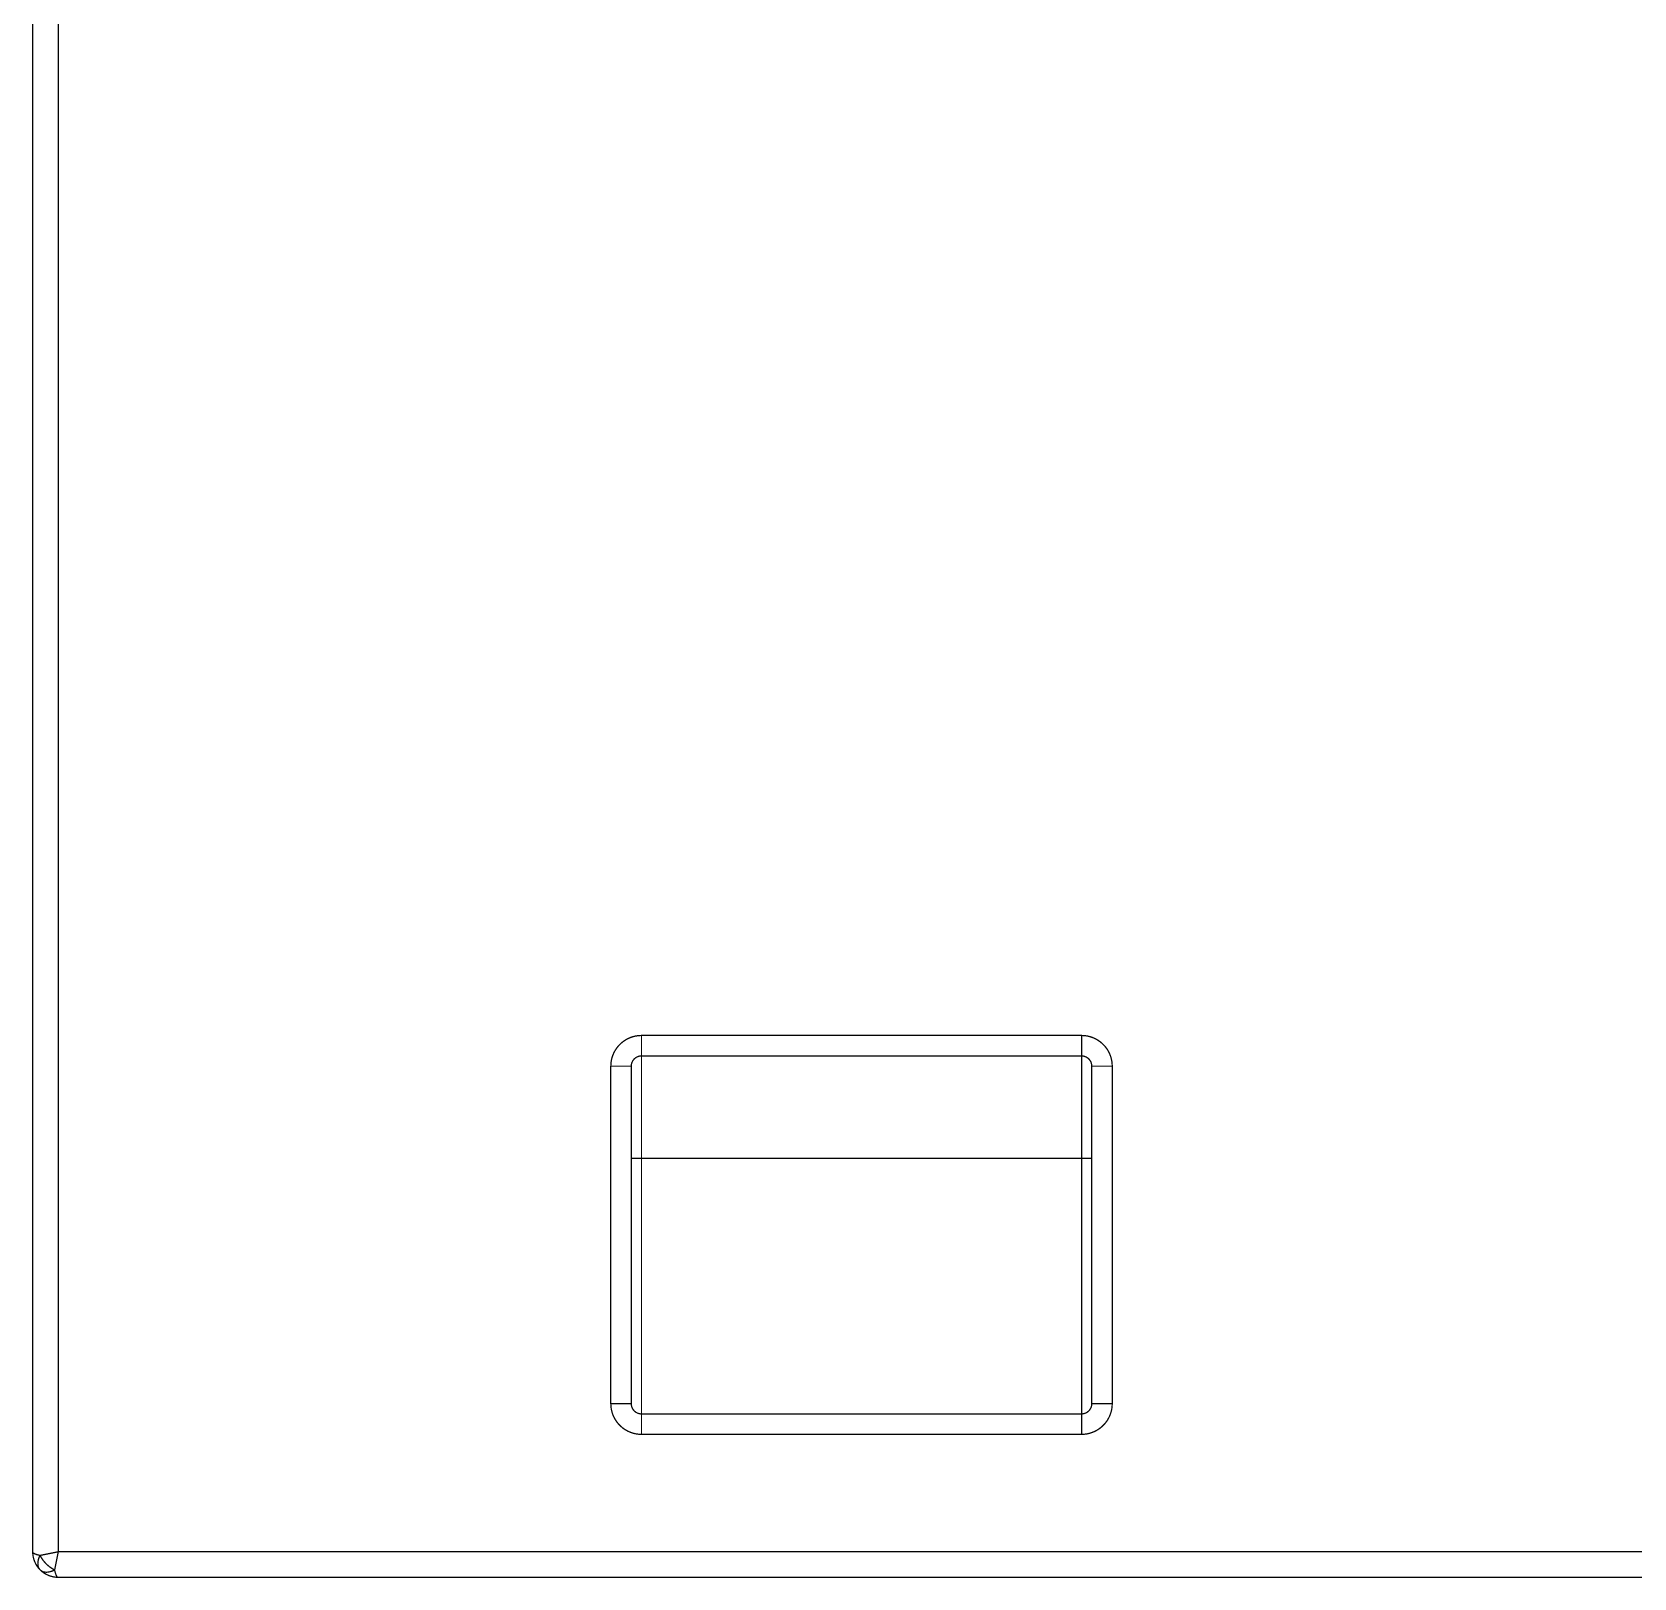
# Model space of a CAD drawing. Header units: inches. Extents: x 0 to 35.2, y -0.7 to 15.9.
# Drawn here: x 22.393 to 23.009, y 2.461 to 3.056 of the extents above; entities that cross this region are included whole.
import ezdxf

# ---------------------------------------------------------------- set-up
doc = ezdxf.new("R2010")
doc.units = ezdxf.units.IN
doc.header["$MEASUREMENT"] = 0
doc.layers.add('Dimensions', color=6, linetype='Continuous')

msp = doc.modelspace()

# ---------------------------------------------------------------- linework, layer by layer
at = {"layer": 'Dimensions'}
for points in [[(22.3933, 2.47127, 0.0005, 0.0005, 0), (22.3933, 3.43402, 0.0005, 0.0005, 0)], [(22.40314, 2.47127, 0.0005, 0.0005, 0), (22.40314, 3.43855, 0.0005, 0.0005, 0)], [(22.61571, 2.65819, 0.0005, 0.0005, -0.414214), (22.62752, 2.67001, 0.0005, 0.0005, 0)], [(22.62752, 2.67001, 0.0005, 0.0005, 0), (22.79681, 2.67001, 0.0005, 0.0005, 0)], [(22.62752, 2.66213, 0.0005, 0.0005, 0), (22.62752, 2.67001, 0.0005, 0.0005, 0)], [(22.79681, 2.66213, 0.0005, 0.0005, 0), (22.79681, 2.67001, 0.0005, 0.0005, 0)], [(22.79681, 2.67001, 0.0005, 0.0005, -0.414214), (22.80862, 2.65819, 0.0005, 0.0005, 0)], [(22.61571, 2.52827, 0.0005, 0.0005, 0), (22.61571, 2.65819, 0.0005, 0.0005, 0)], [(22.61571, 2.65819, 0.0005, 0.0005, 0), (22.62358, 2.65819, 0.0005, 0.0005, 0)], [(22.62358, 2.65819, 0.0005, 0.0005, -0.414214), (22.62752, 2.66213, 0.0005, 0.0005, 0)], [(22.62358, 2.52827, 0.0005, 0.0005, 0), (22.62358, 2.65819, 0.0005, 0.0005, 0)], [(22.62752, 2.66213, 0.0005, 0.0005, 0), (22.79681, 2.66213, 0.0005, 0.0005, 0)], [(22.62752, 2.62276, 0.0005, 0.0005, 0), (22.62752, 2.66213, 0.0005, 0.0005, 0)], [(22.79681, 2.62276, 0.0005, 0.0005, 0), (22.79681, 2.66213, 0.0005, 0.0005, 0)], [(22.79681, 2.66213, 0.0005, 0.0005, -0.414214), (22.80075, 2.65819, 0.0005, 0.0005, 0)], [(22.80075, 2.65819, 0.0005, 0.0005, 0), (22.80862, 2.65819, 0.0005, 0.0005, 0)], [(22.80075, 2.52827, 0.0005, 0.0005, 0), (22.80075, 2.65819, 0.0005, 0.0005, 0)], [(22.80862, 2.52827, 0.0005, 0.0005, 0), (22.80862, 2.65819, 0.0005, 0.0005, 0)], [(22.62358, 2.62276, 0.0005, 0.0005, 0), (22.62752, 2.62276, 0.0005, 0.0005, 0)], [(22.62752, 2.62276, 0.0005, 0.0005, 0), (22.79681, 2.62276, 0.0005, 0.0005, 0)], [(22.62752, 2.52434, 0.0005, 0.0005, 0), (22.62752, 2.62276, 0.0005, 0.0005, 0)], [(22.79681, 2.62276, 0.0005, 0.0005, 0), (22.80075, 2.62276, 0.0005, 0.0005, 0)], [(22.79681, 2.52434, 0.0005, 0.0005, 0), (22.79681, 2.62276, 0.0005, 0.0005, 0)], [(22.61571, 2.52827, 0.0005, 0.0005, 0), (22.62358, 2.52827, 0.0005, 0.0005, 0)], [(22.62752, 2.51646, 0.0005, 0.0005, -0.414214), (22.61571, 2.52827, 0.0005, 0.0005, 0)], [(22.62752, 2.52434, 0.0005, 0.0005, -0.414214), (22.62358, 2.52827, 0.0005, 0.0005, 0)], [(22.80862, 2.52827, 0.0005, 0.0005, -0.414214), (22.79681, 2.51646, 0.0005, 0.0005, 0)], [(22.80075, 2.52827, 0.0005, 0.0005, -0.414214), (22.79681, 2.52434, 0.0005, 0.0005, 0)], [(22.80075, 2.52827, 0.0005, 0.0005, 0), (22.80862, 2.52827, 0.0005, 0.0005, 0)], [(22.62752, 2.51646, 0.0005, 0.0005, 0), (22.62752, 2.52434, 0.0005, 0.0005, 0)], [(22.62752, 2.52434, 0.0005, 0.0005, 0), (22.79681, 2.52434, 0.0005, 0.0005, 0)], [(22.79681, 2.51646, 0.0005, 0.0005, 0), (22.79681, 2.52434, 0.0005, 0.0005, 0)], [(22.62752, 2.51646, 0.0005, 0.0005, 0), (22.79681, 2.51646, 0.0005, 0.0005, 0)], [(22.39341, 2.47096, 0.0005, 0.0005, -0.178344), (22.3933, 2.47127, 0.0005, 0.0005, 0)], [(22.39617, 2.4643, 0.0005, 0.0005, -0.196417), (22.3933, 2.47127, 0.0005, 0.0005, 0)], [(22.39612, 2.46987, 0.0005, 0.0005, 0), (22.40314, 2.47127, 0.0005, 0.0005, 0)], [(22.40283, 2.46972, 0.0005, 0.0005, 0), (22.40314, 2.47127, 0.0005, 0.0005, 0)], [(22.40314, 2.47127, 0.0005, 0.0005, 0), (25.72198, 2.47127, 0.0005, 0.0005, 0)], [(22.39376, 2.47066, 0.0005, 0.0005, -0.087318), (22.39341, 2.47096, 0.0005, 0.0005, 0)], [(22.39434, 2.47037, 0.0005, 0.0005, -0.044398), (22.39376, 2.47066, 0.0005, 0.0005, 0)], [(22.39612, 2.46987, 0.0005, 0.0005, -0.04459), (22.39434, 2.47037, 0.0005, 0.0005, 0)], [(22.3953, 2.46609, 0.0005, 0.0005, -0.148264), (22.39612, 2.46987, 0.0005, 0.0005, 0)], [(22.39617, 2.4643, 0.0005, 0.0005, -0.146724), (22.3953, 2.46609, 0.0005, 0.0005, 0)], [(22.40173, 2.46425, 0.0005, 0.0005, -0.155417), (22.39612, 2.46987, 0.0005, 0.0005, 0)], [(22.40173, 2.46425, 0.0005, 0.0005, 0), (22.40224, 2.46676, 0.0005, 0.0005, 0)], [(22.40224, 2.46676, 0.0005, 0.0005, 0), (22.40252, 2.4682, 0.0005, 0.0005, 0)], [(22.40252, 2.4682, 0.0005, 0.0005, 0), (22.40283, 2.46972, 0.0005, 0.0005, 0)], [(22.39795, 2.46344, 0.0005, 0.0005, -0.169479), (22.39617, 2.4643, 0.0005, 0.0005, 0)], [(22.40314, 2.46143, 0.0005, 0.0005, -0.196417), (22.39617, 2.4643, 0.0005, 0.0005, 0)], [(22.39911, 2.46343, 0.0005, 0.0005, -0.056949), (22.39795, 2.46344, 0.0005, 0.0005, 0)], [(22.40173, 2.46425, 0.0005, 0.0005, -0.087028), (22.39911, 2.46343, 0.0005, 0.0005, 0)], [(22.40197, 2.46326, 0.0005, 0.0005, -0.018721), (22.40173, 2.46425, 0.0005, 0.0005, 0)], [(22.40224, 2.46247, 0.0005, 0.0005, -0.026886), (22.40197, 2.46326, 0.0005, 0.0005, 0)], [(22.40253, 2.46189, 0.0005, 0.0005, -0.044396), (22.40224, 2.46247, 0.0005, 0.0005, 0)], [(22.40314, 2.46143, 0.0005, 0.0005, -0.263858), (22.40253, 2.46189, 0.0005, 0.0005, 0)], [(22.40314, 2.46143, 0.0005, 0.0005, 0), (23.02319, 2.46143, 0.0005, 0.0005, 0)]]:
    msp.add_lwpolyline(points, format="xyseb", dxfattribs=at)
for points in [[(22.6274, 2.67001, 0.00025, 0.00025, 1), (22.62765, 2.67001, 0.00025, 0.00025, 1)], [(22.6274, 2.67001, 0.00025, 0.00025, 1), (22.62765, 2.67001, 0.00025, 0.00025, 1)], [(22.6274, 2.67001, 0.00025, 0.00025, 1), (22.62765, 2.67001, 0.00025, 0.00025, 1)], [(22.79669, 2.67001, 0.00025, 0.00025, 1), (22.79694, 2.67001, 0.00025, 0.00025, 1)], [(22.79669, 2.67001, 0.00025, 0.00025, 1), (22.79694, 2.67001, 0.00025, 0.00025, 1)], [(22.79669, 2.67001, 0.00025, 0.00025, 1), (22.79694, 2.67001, 0.00025, 0.00025, 1)], [(22.61558, 2.65819, 0.00025, 0.00025, 1), (22.61583, 2.65819, 0.00025, 0.00025, 1)], [(22.61558, 2.65819, 0.00025, 0.00025, 1), (22.61583, 2.65819, 0.00025, 0.00025, 1)], [(22.61558, 2.65819, 0.00025, 0.00025, 1), (22.61583, 2.65819, 0.00025, 0.00025, 1)], [(22.62346, 2.65819, 0.00025, 0.00025, 1), (22.62371, 2.65819, 0.00025, 0.00025, 1)], [(22.62346, 2.65819, 0.00025, 0.00025, 1), (22.62371, 2.65819, 0.00025, 0.00025, 1)], [(22.62346, 2.65819, 0.00025, 0.00025, 1), (22.62371, 2.65819, 0.00025, 0.00025, 1)], [(22.6274, 2.66213, 0.00025, 0.00025, 1), (22.62765, 2.66213, 0.00025, 0.00025, 1)], [(22.6274, 2.66213, 0.00025, 0.00025, 1), (22.62765, 2.66213, 0.00025, 0.00025, 1)], [(22.6274, 2.66213, 0.00025, 0.00025, 1), (22.62765, 2.66213, 0.00025, 0.00025, 1)], [(22.6274, 2.66213, 0.00025, 0.00025, 1), (22.62765, 2.66213, 0.00025, 0.00025, 1)], [(22.79669, 2.66213, 0.00025, 0.00025, 1), (22.79694, 2.66213, 0.00025, 0.00025, 1)], [(22.79669, 2.66213, 0.00025, 0.00025, 1), (22.79694, 2.66213, 0.00025, 0.00025, 1)], [(22.79669, 2.66213, 0.00025, 0.00025, 1), (22.79694, 2.66213, 0.00025, 0.00025, 1)], [(22.79669, 2.66213, 0.00025, 0.00025, 1), (22.79694, 2.66213, 0.00025, 0.00025, 1)], [(22.80062, 2.65819, 0.00025, 0.00025, 1), (22.80087, 2.65819, 0.00025, 0.00025, 1)], [(22.80062, 2.65819, 0.00025, 0.00025, 1), (22.80087, 2.65819, 0.00025, 0.00025, 1)], [(22.80062, 2.65819, 0.00025, 0.00025, 1), (22.80087, 2.65819, 0.00025, 0.00025, 1)], [(22.8085, 2.65819, 0.00025, 0.00025, 1), (22.80875, 2.65819, 0.00025, 0.00025, 1)], [(22.8085, 2.65819, 0.00025, 0.00025, 1), (22.80875, 2.65819, 0.00025, 0.00025, 1)], [(22.8085, 2.65819, 0.00025, 0.00025, 1), (22.80875, 2.65819, 0.00025, 0.00025, 1)], [(22.62346, 2.62276, 0.00025, 0.00025, 1), (22.62371, 2.62276, 0.00025, 0.00025, 1)], [(22.6274, 2.62276, 0.00025, 0.00025, 1), (22.62765, 2.62276, 0.00025, 0.00025, 1)], [(22.6274, 2.62276, 0.00025, 0.00025, 1), (22.62765, 2.62276, 0.00025, 0.00025, 1)], [(22.6274, 2.62276, 0.00025, 0.00025, 1), (22.62765, 2.62276, 0.00025, 0.00025, 1)], [(22.6274, 2.62276, 0.00025, 0.00025, 1), (22.62765, 2.62276, 0.00025, 0.00025, 1)], [(22.79669, 2.62276, 0.00025, 0.00025, 1), (22.79694, 2.62276, 0.00025, 0.00025, 1)], [(22.79669, 2.62276, 0.00025, 0.00025, 1), (22.79694, 2.62276, 0.00025, 0.00025, 1)], [(22.79669, 2.62276, 0.00025, 0.00025, 1), (22.79694, 2.62276, 0.00025, 0.00025, 1)], [(22.79669, 2.62276, 0.00025, 0.00025, 1), (22.79694, 2.62276, 0.00025, 0.00025, 1)], [(22.80062, 2.62276, 0.00025, 0.00025, 1), (22.80087, 2.62276, 0.00025, 0.00025, 1)], [(22.61558, 2.52827, 0.00025, 0.00025, 1), (22.61583, 2.52827, 0.00025, 0.00025, 1)], [(22.61558, 2.52827, 0.00025, 0.00025, 1), (22.61583, 2.52827, 0.00025, 0.00025, 1)], [(22.61558, 2.52827, 0.00025, 0.00025, 1), (22.61583, 2.52827, 0.00025, 0.00025, 1)], [(22.62346, 2.52827, 0.00025, 0.00025, 1), (22.62371, 2.52827, 0.00025, 0.00025, 1)], [(22.62346, 2.52827, 0.00025, 0.00025, 1), (22.62371, 2.52827, 0.00025, 0.00025, 1)], [(22.62346, 2.52827, 0.00025, 0.00025, 1), (22.62371, 2.52827, 0.00025, 0.00025, 1)], [(22.80062, 2.52827, 0.00025, 0.00025, 1), (22.80087, 2.52827, 0.00025, 0.00025, 1)], [(22.80062, 2.52827, 0.00025, 0.00025, 1), (22.80087, 2.52827, 0.00025, 0.00025, 1)], [(22.80062, 2.52827, 0.00025, 0.00025, 1), (22.80087, 2.52827, 0.00025, 0.00025, 1)], [(22.8085, 2.52827, 0.00025, 0.00025, 1), (22.80875, 2.52827, 0.00025, 0.00025, 1)], [(22.8085, 2.52827, 0.00025, 0.00025, 1), (22.80875, 2.52827, 0.00025, 0.00025, 1)], [(22.8085, 2.52827, 0.00025, 0.00025, 1), (22.80875, 2.52827, 0.00025, 0.00025, 1)], [(22.6274, 2.52434, 0.00025, 0.00025, 1), (22.62765, 2.52434, 0.00025, 0.00025, 1)], [(22.6274, 2.52434, 0.00025, 0.00025, 1), (22.62765, 2.52434, 0.00025, 0.00025, 1)], [(22.6274, 2.52434, 0.00025, 0.00025, 1), (22.62765, 2.52434, 0.00025, 0.00025, 1)], [(22.6274, 2.52434, 0.00025, 0.00025, 1), (22.62765, 2.52434, 0.00025, 0.00025, 1)], [(22.79669, 2.52434, 0.00025, 0.00025, 1), (22.79694, 2.52434, 0.00025, 0.00025, 1)], [(22.79669, 2.52434, 0.00025, 0.00025, 1), (22.79694, 2.52434, 0.00025, 0.00025, 1)], [(22.79669, 2.52434, 0.00025, 0.00025, 1), (22.79694, 2.52434, 0.00025, 0.00025, 1)], [(22.79669, 2.52434, 0.00025, 0.00025, 1), (22.79694, 2.52434, 0.00025, 0.00025, 1)], [(22.6274, 2.51646, 0.00025, 0.00025, 1), (22.62765, 2.51646, 0.00025, 0.00025, 1)], [(22.6274, 2.51646, 0.00025, 0.00025, 1), (22.62765, 2.51646, 0.00025, 0.00025, 1)], [(22.6274, 2.51646, 0.00025, 0.00025, 1), (22.62765, 2.51646, 0.00025, 0.00025, 1)], [(22.79669, 2.51646, 0.00025, 0.00025, 1), (22.79694, 2.51646, 0.00025, 0.00025, 1)], [(22.79669, 2.51646, 0.00025, 0.00025, 1), (22.79694, 2.51646, 0.00025, 0.00025, 1)], [(22.79669, 2.51646, 0.00025, 0.00025, 1), (22.79694, 2.51646, 0.00025, 0.00025, 1)], [(22.39317, 2.47127, 0.00025, 0.00025, 1), (22.39342, 2.47127, 0.00025, 0.00025, 1)], [(22.39317, 2.47127, 0.00025, 0.00025, 1), (22.39342, 2.47127, 0.00025, 0.00025, 1)], [(22.39317, 2.47127, 0.00025, 0.00025, 1), (22.39342, 2.47127, 0.00025, 0.00025, 1)], [(22.40301, 2.47127, 0.00025, 0.00025, 1), (22.40326, 2.47127, 0.00025, 0.00025, 1)], [(22.40301, 2.47127, 0.00025, 0.00025, 1), (22.40326, 2.47127, 0.00025, 0.00025, 1)], [(22.40301, 2.47127, 0.00025, 0.00025, 1), (22.40326, 2.47127, 0.00025, 0.00025, 1)], [(22.40301, 2.47127, 0.00025, 0.00025, 1), (22.40326, 2.47127, 0.00025, 0.00025, 1)], [(22.39328, 2.47096, 0.00025, 0.00025, 1), (22.39353, 2.47096, 0.00025, 0.00025, 1)], [(22.39328, 2.47096, 0.00025, 0.00025, 1), (22.39353, 2.47096, 0.00025, 0.00025, 1)], [(22.39363, 2.47066, 0.00025, 0.00025, 1), (22.39388, 2.47066, 0.00025, 0.00025, 1)], [(22.39363, 2.47066, 0.00025, 0.00025, 1), (22.39388, 2.47066, 0.00025, 0.00025, 1)], [(22.39421, 2.47037, 0.00025, 0.00025, 1), (22.39446, 2.47037, 0.00025, 0.00025, 1)], [(22.39421, 2.47037, 0.00025, 0.00025, 1), (22.39446, 2.47037, 0.00025, 0.00025, 1)], [(22.39518, 2.46609, 0.00025, 0.00025, 1), (22.39543, 2.46609, 0.00025, 0.00025, 1)], [(22.39518, 2.46609, 0.00025, 0.00025, 1), (22.39543, 2.46609, 0.00025, 0.00025, 1)], [(22.39599, 2.46987, 0.00025, 0.00025, 1), (22.39624, 2.46987, 0.00025, 0.00025, 1)], [(22.39599, 2.46987, 0.00025, 0.00025, 1), (22.39624, 2.46987, 0.00025, 0.00025, 1)], [(22.39599, 2.46987, 0.00025, 0.00025, 1), (22.39624, 2.46987, 0.00025, 0.00025, 1)], [(22.39599, 2.46987, 0.00025, 0.00025, 1), (22.39624, 2.46987, 0.00025, 0.00025, 1)], [(22.40211, 2.46676, 0.00025, 0.00025, 1), (22.40236, 2.46676, 0.00025, 0.00025, 1)], [(22.40211, 2.46676, 0.00025, 0.00025, 1), (22.40236, 2.46676, 0.00025, 0.00025, 1)], [(22.4024, 2.4682, 0.00025, 0.00025, 1), (22.40265, 2.4682, 0.00025, 0.00025, 1)], [(22.4024, 2.4682, 0.00025, 0.00025, 1), (22.40265, 2.4682, 0.00025, 0.00025, 1)], [(22.4027, 2.46972, 0.00025, 0.00025, 1), (22.40295, 2.46972, 0.00025, 0.00025, 1)], [(22.4027, 2.46972, 0.00025, 0.00025, 1), (22.40295, 2.46972, 0.00025, 0.00025, 1)], [(22.39604, 2.4643, 0.00025, 0.00025, 1), (22.39629, 2.4643, 0.00025, 0.00025, 1)], [(22.39604, 2.4643, 0.00025, 0.00025, 1), (22.39629, 2.4643, 0.00025, 0.00025, 1)], [(22.39604, 2.4643, 0.00025, 0.00025, 1), (22.39629, 2.4643, 0.00025, 0.00025, 1)], [(22.39604, 2.4643, 0.00025, 0.00025, 1), (22.39629, 2.4643, 0.00025, 0.00025, 1)], [(22.39783, 2.46344, 0.00025, 0.00025, 1), (22.39808, 2.46344, 0.00025, 0.00025, 1)], [(22.39783, 2.46344, 0.00025, 0.00025, 1), (22.39808, 2.46344, 0.00025, 0.00025, 1)], [(22.39899, 2.46343, 0.00025, 0.00025, 1), (22.39924, 2.46343, 0.00025, 0.00025, 1)], [(22.39899, 2.46343, 0.00025, 0.00025, 1), (22.39924, 2.46343, 0.00025, 0.00025, 1)], [(22.40161, 2.46425, 0.00025, 0.00025, 1), (22.40186, 2.46425, 0.00025, 0.00025, 1)], [(22.40161, 2.46425, 0.00025, 0.00025, 1), (22.40186, 2.46425, 0.00025, 0.00025, 1)], [(22.40161, 2.46425, 0.00025, 0.00025, 1), (22.40186, 2.46425, 0.00025, 0.00025, 1)], [(22.40161, 2.46425, 0.00025, 0.00025, 1), (22.40186, 2.46425, 0.00025, 0.00025, 1)], [(22.40185, 2.46326, 0.00025, 0.00025, 1), (22.4021, 2.46326, 0.00025, 0.00025, 1)], [(22.40185, 2.46326, 0.00025, 0.00025, 1), (22.4021, 2.46326, 0.00025, 0.00025, 1)], [(22.40211, 2.46247, 0.00025, 0.00025, 1), (22.40236, 2.46247, 0.00025, 0.00025, 1)], [(22.40211, 2.46247, 0.00025, 0.00025, 1), (22.40236, 2.46247, 0.00025, 0.00025, 1)], [(22.4024, 2.46189, 0.00025, 0.00025, 1), (22.40265, 2.46189, 0.00025, 0.00025, 1)], [(22.4024, 2.46189, 0.00025, 0.00025, 1), (22.40265, 2.46189, 0.00025, 0.00025, 1)], [(22.40301, 2.46143, 0.00025, 0.00025, 1), (22.40326, 2.46143, 0.00025, 0.00025, 1)], [(22.40301, 2.46143, 0.00025, 0.00025, 1), (22.40326, 2.46143, 0.00025, 0.00025, 1)], [(22.40301, 2.46143, 0.00025, 0.00025, 1), (22.40326, 2.46143, 0.00025, 0.00025, 1)]]:
    msp.add_lwpolyline(points, format="xyseb", close=True, dxfattribs=at)

doc.saveas('drawing.dxf')
